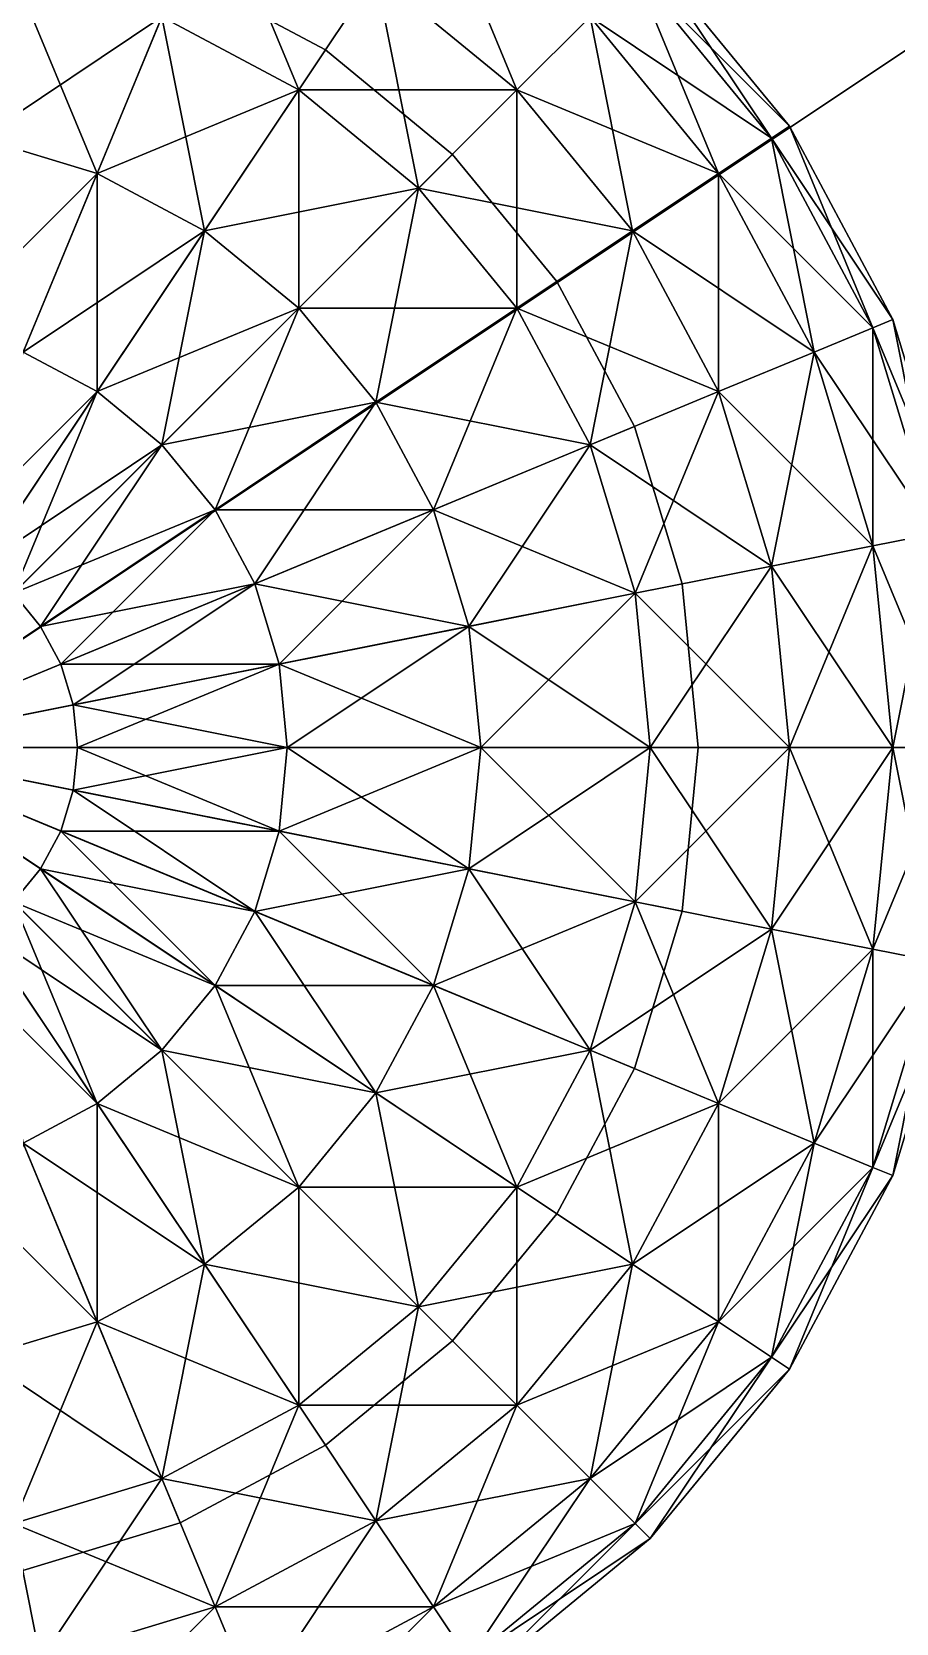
# Model space of a CAD drawing. Header units: millimetres. Extents: x -510 to 550, y -577 to 577.
# Drawn here: x 202.47 to 214.83, y -227.52 to -204.76 of the extents above; entities that cross this region are included whole.
import ezdxf

# ---------------------------------------------------------------- set-up
doc = ezdxf.new("R2010")
doc.units = ezdxf.units.MM
for name, color, linetype, true_color in [('base_visual_7', 7, 'Continuous', 0x1f2b36), ('base_visual_8', 7, 'Continuous', 0x5c6b75), ('base_visual_9', 7, 'Continuous', 0x5c6b75)]:
    doc.layers.add(name, color=color, linetype=linetype, true_color=true_color)

msp = doc.modelspace()

# ---------------------------------------------------------------- linework, layer by layer
at = {"layer": 'base_visual_7', "true_color": 0x1f2b36}
for points in [[(155, -245, 270), (245, -185, 270), (245, -245, 270)], [(155, -245, 270), (155, -185, 270), (245, -185, 270)], [(155, -245, 300), (245, -245, 300), (245, -185, 300)], [(155, -245, 300), (245, -185, 300), (155, -185, 300)]]:
    msp.add_3dface(points, dxfattribs=at)
at = {"layer": 'base_visual_8', "true_color": 0x5c6b75}
for points in [[(200, -215, 300), (202.341, -203.231, 300), (204.592, -203.913, 300)], [(204.592, -203.913, 360), (202.341, -203.231, 360), (200, -215, 360)], [(200, -215, 300), (204.592, -203.913, 300), (206.667, -205.022, 300)], [(206.667, -205.022, 360), (204.592, -203.913, 360), (200, -215, 360)], [(206.667, -205.022, 300), (204.592, -203.913, 300), (204.592, -203.913, 360)], [(206.667, -205.022, 300), (204.592, -203.913, 360), (206.667, -205.022, 360)], [(200, -215, 300), (206.667, -205.022, 300), (208.485, -206.515, 300)], [(208.485, -206.515, 360), (206.667, -205.022, 360), (200, -215, 360)], [(208.485, -206.515, 300), (206.667, -205.022, 300), (206.667, -205.022, 360)], [(208.485, -206.515, 300), (206.667, -205.022, 360), (208.485, -206.515, 360)], [(200, -215, 300), (208.485, -206.515, 300), (209.978, -208.333, 300)], [(209.978, -208.333, 360), (208.485, -206.515, 360), (200, -215, 360)], [(209.978, -208.333, 300), (208.485, -206.515, 300), (208.485, -206.515, 360)], [(209.978, -208.333, 300), (208.485, -206.515, 360), (209.978, -208.333, 360)], [(200, -215, 300), (209.978, -208.333, 300), (211.087, -210.408, 300)], [(211.087, -210.408, 360), (209.978, -208.333, 360), (200, -215, 360)], [(211.087, -210.408, 300), (209.978, -208.333, 300), (209.978, -208.333, 360)], [(211.087, -210.408, 300), (209.978, -208.333, 360), (211.087, -210.408, 360)], [(200, -215, 300), (211.087, -210.408, 300), (211.769, -212.659, 300)], [(211.769, -212.659, 360), (211.087, -210.408, 360), (200, -215, 360)], [(211.769, -212.659, 300), (211.087, -210.408, 300), (211.087, -210.408, 360)], [(211.769, -212.659, 300), (211.087, -210.408, 360), (211.769, -212.659, 360)], [(200, -215, 300), (211.769, -212.659, 300), (212, -215, 300)], [(212, -215, 360), (211.769, -212.659, 360), (200, -215, 360)], [(212, -215, 300), (211.769, -212.659, 300), (211.769, -212.659, 360)], [(212, -215, 300), (211.769, -212.659, 360), (212, -215, 360)], [(200, -215, 300), (204.592, -226.087, 300), (202.341, -226.769, 300)], [(200, -215, 300), (206.667, -224.978, 300), (204.592, -226.087, 300)], [(200, -215, 300), (208.485, -223.485, 300), (206.667, -224.978, 300)], [(200, -215, 300), (209.978, -221.667, 300), (208.485, -223.485, 300)], [(200, -215, 300), (211.087, -219.592, 300), (209.978, -221.667, 300)], [(200, -215, 300), (211.769, -217.341, 300), (211.087, -219.592, 300)], [(200, -215, 300), (212, -215, 300), (211.769, -217.341, 300)], [(202.341, -226.769, 360), (204.592, -226.087, 360), (200, -215, 360)], [(204.592, -226.087, 360), (206.667, -224.978, 360), (200, -215, 360)], [(206.667, -224.978, 360), (208.485, -223.485, 360), (200, -215, 360)], [(208.485, -223.485, 360), (209.978, -221.667, 360), (200, -215, 360)], [(209.978, -221.667, 360), (211.087, -219.592, 360), (200, -215, 360)], [(211.087, -219.592, 360), (211.769, -217.341, 360), (200, -215, 360)], [(211.769, -217.341, 360), (212, -215, 360), (200, -215, 360)], [(211.769, -217.341, 300), (212, -215, 300), (212, -215, 360)], [(211.769, -217.341, 300), (212, -215, 360), (211.769, -217.341, 360)], [(211.087, -219.592, 300), (211.769, -217.341, 300), (211.769, -217.341, 360)], [(211.087, -219.592, 300), (211.769, -217.341, 360), (211.087, -219.592, 360)], [(209.978, -221.667, 300), (211.087, -219.592, 300), (211.087, -219.592, 360)], [(209.978, -221.667, 300), (211.087, -219.592, 360), (209.978, -221.667, 360)], [(208.485, -223.485, 300), (209.978, -221.667, 300), (209.978, -221.667, 360)], [(208.485, -223.485, 300), (209.978, -221.667, 360), (208.485, -223.485, 360)], [(206.667, -224.978, 300), (208.485, -223.485, 300), (208.485, -223.485, 360)], [(206.667, -224.978, 300), (208.485, -223.485, 360), (206.667, -224.978, 360)], [(204.592, -226.087, 300), (206.667, -224.978, 300), (206.667, -224.978, 360)], [(204.592, -226.087, 300), (206.667, -224.978, 360), (204.592, -226.087, 360)], [(202.341, -226.769, 300), (204.592, -226.087, 300), (204.592, -226.087, 360)], [(202.341, -226.769, 300), (204.592, -226.087, 360), (202.341, -226.769, 360)]]:
    msp.add_3dface(points, dxfattribs=at)
at = {"layer": 'base_visual_9', "true_color": 0x5c6b75}
for points in [[(206.286, -205.593, 353.686), (204.33, -204.547, 353.686), (205.091, -202.709, 356.111)], [(206.286, -205.593, 353.686), (205.091, -202.709, 356.111), (207.391, -203.939, 356.111)], [(209.407, -205.593, 356.111), (207.391, -203.939, 356.111), (208.212, -202.709, 358.877)], [(209.407, -205.593, 356.111), (208.212, -202.709, 358.877), (210.453, -204.547, 358.877)], [(213.048, -206.282, 361.879), (211.096, -203.904, 361.879), (211.314, -203.686, 365)], [(213.304, -206.111, 365), (211.314, -203.686, 365), (211.096, -203.904, 368.121)], [(213.048, -206.282, 361.879), (211.314, -203.686, 365), (213.304, -206.111, 365)], [(203.402, -206.788, 351.696), (201.734, -206.282, 351.696), (202.207, -203.904, 353.686)], [(204.33, -204.547, 376.314), (202.207, -203.904, 376.314), (201.734, -206.282, 378.304)], [(203.402, -206.788, 351.696), (202.207, -203.904, 353.686), (204.33, -204.547, 353.686)], [(207.391, -203.939, 373.889), (204.33, -204.547, 376.314), (206.286, -205.593, 376.314)], [(208, -207, 353.686), (206.286, -205.593, 353.686), (207.391, -203.939, 356.111)], [(209.407, -205.593, 373.889), (207.391, -203.939, 373.889), (206.286, -205.593, 376.314)], [(208, -207, 353.686), (207.391, -203.939, 356.111), (209.407, -205.593, 356.111)], [(210.453, -204.547, 371.123), (207.391, -203.939, 373.889), (209.407, -205.593, 373.889)], [(212.291, -206.788, 358.877), (210.453, -204.547, 358.877), (211.096, -203.904, 361.879)], [(213.048, -206.282, 368.121), (211.096, -203.904, 368.121), (210.453, -204.547, 371.123)], [(212.291, -206.788, 358.877), (211.096, -203.904, 361.879), (213.048, -206.282, 361.879)], [(213.304, -206.111, 365), (211.096, -203.904, 368.121), (213.048, -206.282, 368.121)], [(204.33, -204.547, 376.314), (201.734, -206.282, 378.304), (203.402, -206.788, 378.304)], [(204.939, -207.609, 351.696), (203.402, -206.788, 351.696), (204.33, -204.547, 353.686)], [(206.286, -205.593, 376.314), (204.33, -204.547, 376.314), (203.402, -206.788, 378.304)], [(204.939, -207.609, 351.696), (204.33, -204.547, 353.686), (206.286, -205.593, 353.686)], [(211.061, -207.609, 356.111), (209.407, -205.593, 356.111), (210.453, -204.547, 358.877)], [(212.291, -206.788, 371.123), (210.453, -204.547, 371.123), (209.407, -205.593, 373.889)], [(211.061, -207.609, 356.111), (210.453, -204.547, 358.877), (212.291, -206.788, 358.877)], [(213.048, -206.282, 368.121), (210.453, -204.547, 371.123), (212.291, -206.788, 371.123)], [(206.286, -205.593, 376.314), (203.402, -206.788, 378.304), (204.939, -207.609, 378.304)], [(206.286, -208.714, 351.696), (204.939, -207.609, 351.696), (206.286, -205.593, 353.686)], [(208, -207, 376.314), (206.286, -205.593, 376.314), (204.939, -207.609, 378.304)], [(206.286, -208.714, 351.696), (206.286, -205.593, 353.686), (208, -207, 353.686)], [(209.407, -205.593, 373.889), (206.286, -205.593, 376.314), (208, -207, 376.314)], [(209.407, -208.714, 353.686), (208, -207, 353.686), (209.407, -205.593, 356.111)], [(211.061, -207.609, 373.889), (209.407, -205.593, 373.889), (208, -207, 376.314)], [(209.407, -208.714, 353.686), (209.407, -205.593, 356.111), (211.061, -207.609, 356.111)], [(212.291, -206.788, 371.123), (209.407, -205.593, 373.889), (211.061, -207.609, 373.889)], [(214.498, -208.995, 361.879), (213.048, -206.282, 361.879), (213.304, -206.111, 365)], [(214.782, -208.877, 365), (213.304, -206.111, 365), (213.048, -206.282, 368.121)], [(214.498, -208.995, 361.879), (213.304, -206.111, 365), (214.782, -208.877, 365)], [(203.402, -206.788, 378.304), (201.734, -206.282, 378.304), (201.195, -208.995, 379.782)], [(202.343, -209.343, 350.218), (201.734, -206.282, 351.696), (203.402, -206.788, 351.696)], [(213.657, -209.343, 358.877), (212.291, -206.788, 358.877), (213.048, -206.282, 361.879)], [(214.498, -208.995, 368.121), (213.048, -206.282, 368.121), (212.291, -206.788, 371.123)], [(213.657, -209.343, 358.877), (213.048, -206.282, 361.879), (214.498, -208.995, 361.879)], [(214.782, -208.877, 365), (213.048, -206.282, 368.121), (214.498, -208.995, 368.121)], [(203.402, -206.788, 378.304), (201.195, -208.995, 379.782), (202.343, -209.343, 379.782)], [(203.402, -209.909, 350.218), (202.343, -209.343, 350.218), (203.402, -206.788, 351.696)], [(204.939, -207.609, 378.304), (203.402, -206.788, 378.304), (202.343, -209.343, 379.782)], [(203.402, -209.909, 350.218), (203.402, -206.788, 351.696), (204.939, -207.609, 351.696)], [(212.291, -209.909, 356.111), (211.061, -207.609, 356.111), (212.291, -206.788, 358.877)], [(213.657, -209.343, 371.123), (212.291, -206.788, 371.123), (211.061, -207.609, 373.889)], [(212.291, -209.909, 356.111), (212.291, -206.788, 358.877), (213.657, -209.343, 358.877)], [(214.498, -208.995, 368.121), (212.291, -206.788, 371.123), (213.657, -209.343, 371.123)], [(208, -207, 376.314), (204.939, -207.609, 378.304), (206.286, -208.714, 378.304)], [(207.391, -210.061, 351.696), (206.286, -208.714, 351.696), (208, -207, 353.686)], [(209.407, -208.714, 376.314), (208, -207, 376.314), (206.286, -208.714, 378.304)], [(207.391, -210.061, 351.696), (208, -207, 353.686), (209.407, -208.714, 353.686)], [(211.061, -207.609, 373.889), (208, -207, 376.314), (209.407, -208.714, 376.314)], [(204.939, -207.609, 378.304), (202.343, -209.343, 379.782), (203.402, -209.909, 379.782)], [(204.33, -210.67, 350.218), (203.402, -209.909, 350.218), (204.939, -207.609, 351.696)], [(206.286, -208.714, 378.304), (204.939, -207.609, 378.304), (203.402, -209.909, 379.782)], [(204.33, -210.67, 350.218), (204.939, -207.609, 351.696), (206.286, -208.714, 351.696)], [(210.453, -210.67, 353.686), (209.407, -208.714, 353.686), (211.061, -207.609, 356.111)], [(212.291, -209.909, 373.889), (211.061, -207.609, 373.889), (209.407, -208.714, 376.314)], [(210.453, -210.67, 353.686), (211.061, -207.609, 356.111), (212.291, -209.909, 356.111)], [(213.657, -209.343, 371.123), (211.061, -207.609, 373.889), (212.291, -209.909, 373.889)], [(206.286, -208.714, 378.304), (203.402, -209.909, 379.782), (204.33, -210.67, 379.782)], [(205.091, -211.598, 350.218), (204.33, -210.67, 350.218), (206.286, -208.714, 351.696)], [(207.391, -210.061, 378.304), (206.286, -208.714, 378.304), (204.33, -210.67, 379.782)], [(205.091, -211.598, 350.218), (206.286, -208.714, 351.696), (207.391, -210.061, 351.696)], [(209.407, -208.714, 376.314), (206.286, -208.714, 378.304), (207.391, -210.061, 378.304)], [(208.212, -211.598, 351.696), (207.391, -210.061, 351.696), (209.407, -208.714, 353.686)], [(210.453, -210.67, 376.314), (209.407, -208.714, 376.314), (207.391, -210.061, 378.304)], [(208.212, -211.598, 351.696), (209.407, -208.714, 353.686), (210.453, -210.67, 353.686)], [(212.291, -209.909, 373.889), (209.407, -208.714, 376.314), (210.453, -210.67, 376.314)], [(215.391, -211.939, 361.879), (214.498, -208.995, 361.879), (214.782, -208.877, 365)], [(215.693, -211.879, 365), (214.782, -208.877, 365), (214.498, -208.995, 368.121)], [(215.391, -211.939, 361.879), (214.782, -208.877, 365), (215.693, -211.879, 365)], [(214.498, -212.116, 358.877), (213.657, -209.343, 358.877), (214.498, -208.995, 361.879)], [(215.391, -211.939, 368.121), (214.498, -208.995, 368.121), (213.657, -209.343, 371.123)], [(214.498, -212.116, 358.877), (214.498, -208.995, 361.879), (215.391, -211.939, 361.879)], [(215.693, -211.879, 365), (214.498, -208.995, 368.121), (215.391, -211.939, 368.121)], [(203.402, -209.909, 379.782), (202.343, -209.343, 379.782), (201.195, -212.116, 380.693)], [(201.734, -212.405, 349.307), (202.343, -209.343, 350.218), (203.402, -209.909, 350.218)], [(213.048, -212.405, 356.111), (212.291, -209.909, 356.111), (213.657, -209.343, 358.877)], [(214.498, -212.116, 371.123), (213.657, -209.343, 371.123), (212.291, -209.909, 373.889)], [(213.048, -212.405, 356.111), (213.657, -209.343, 358.877), (214.498, -212.116, 358.877)], [(215.391, -211.939, 368.121), (213.657, -209.343, 371.123), (214.498, -212.116, 371.123)], [(203.402, -209.909, 379.782), (201.195, -212.116, 380.693), (201.734, -212.405, 380.693)], [(202.207, -212.793, 349.307), (201.734, -212.405, 349.307), (203.402, -209.909, 350.218)], [(204.33, -210.67, 379.782), (203.402, -209.909, 379.782), (201.734, -212.405, 380.693)], [(202.207, -212.793, 349.307), (203.402, -209.909, 350.218), (204.33, -210.67, 350.218)], [(207.391, -210.061, 378.304), (204.33, -210.67, 379.782), (205.091, -211.598, 379.782)], [(205.657, -212.657, 350.218), (205.091, -211.598, 350.218), (207.391, -210.061, 351.696)], [(208.212, -211.598, 378.304), (207.391, -210.061, 378.304), (205.091, -211.598, 379.782)], [(205.657, -212.657, 350.218), (207.391, -210.061, 351.696), (208.212, -211.598, 351.696)], [(210.453, -210.67, 376.314), (207.391, -210.061, 378.304), (208.212, -211.598, 378.304)], [(211.096, -212.793, 353.686), (210.453, -210.67, 353.686), (212.291, -209.909, 356.111)], [(213.048, -212.405, 373.889), (212.291, -209.909, 373.889), (210.453, -210.67, 376.314)], [(211.096, -212.793, 353.686), (212.291, -209.909, 356.111), (213.048, -212.405, 356.111)], [(214.498, -212.116, 371.123), (212.291, -209.909, 373.889), (213.048, -212.405, 373.889)], [(204.33, -210.67, 379.782), (201.734, -212.405, 380.693), (202.207, -212.793, 380.693)], [(202.595, -213.266, 349.307), (202.207, -212.793, 349.307), (204.33, -210.67, 350.218)], [(205.091, -211.598, 379.782), (204.33, -210.67, 379.782), (202.207, -212.793, 380.693)], [(202.595, -213.266, 349.307), (204.33, -210.67, 350.218), (205.091, -211.598, 350.218)], [(208.718, -213.266, 351.696), (208.212, -211.598, 351.696), (210.453, -210.67, 353.686)], [(211.096, -212.793, 376.314), (210.453, -210.67, 376.314), (208.212, -211.598, 378.304)], [(208.718, -213.266, 351.696), (210.453, -210.67, 353.686), (211.096, -212.793, 353.686)], [(213.048, -212.405, 373.889), (210.453, -210.67, 376.314), (211.096, -212.793, 376.314)], [(205.091, -211.598, 379.782), (202.207, -212.793, 380.693), (202.595, -213.266, 380.693)], [(202.884, -213.805, 349.307), (202.595, -213.266, 349.307), (205.091, -211.598, 350.218)], [(205.657, -212.657, 379.782), (205.091, -211.598, 379.782), (202.595, -213.266, 380.693)], [(202.884, -213.805, 349.307), (205.091, -211.598, 350.218), (205.657, -212.657, 350.218)], [(208.212, -211.598, 378.304), (205.091, -211.598, 379.782), (205.657, -212.657, 379.782)], [(206.005, -213.805, 350.218), (205.657, -212.657, 350.218), (208.212, -211.598, 351.696)], [(208.718, -213.266, 378.304), (208.212, -211.598, 378.304), (205.657, -212.657, 379.782)], [(206.005, -213.805, 350.218), (208.212, -211.598, 351.696), (208.718, -213.266, 351.696)], [(211.096, -212.793, 376.314), (208.212, -211.598, 378.304), (208.718, -213.266, 378.304)], [(213.304, -215, 356.111), (213.048, -212.405, 356.111), (214.498, -212.116, 358.877)], [(214.782, -215, 371.123), (214.498, -212.116, 371.123), (213.048, -212.405, 373.889)], [(213.304, -215, 356.111), (214.498, -212.116, 358.877), (214.782, -215, 358.877)], [(214.782, -215, 358.877), (214.498, -212.116, 358.877), (215.391, -211.939, 361.879)], [(215.693, -215, 368.121), (215.391, -211.939, 368.121), (214.498, -212.116, 371.123)], [(215.693, -215, 368.121), (214.498, -212.116, 371.123), (214.782, -215, 371.123)], [(214.782, -215, 358.877), (215.391, -211.939, 361.879), (215.693, -215, 361.879)], [(211.314, -215, 353.686), (211.096, -212.793, 353.686), (213.048, -212.405, 356.111)], [(213.304, -215, 373.889), (213.048, -212.405, 373.889), (211.096, -212.793, 376.314)], [(211.314, -215, 353.686), (213.048, -212.405, 356.111), (213.304, -215, 356.111)], [(214.782, -215, 371.123), (213.048, -212.405, 373.889), (213.304, -215, 373.889)], [(200, -215, 349), (202.207, -212.793, 349.307), (202.595, -213.266, 349.307)], [(202.595, -213.266, 380.693), (202.207, -212.793, 380.693), (200, -215, 381)], [(205.657, -212.657, 379.782), (202.595, -213.266, 380.693), (202.884, -213.805, 380.693)], [(203.061, -214.391, 349.307), (202.884, -213.805, 349.307), (205.657, -212.657, 350.218)], [(206.005, -213.805, 379.782), (205.657, -212.657, 379.782), (202.884, -213.805, 380.693)], [(203.061, -214.391, 349.307), (205.657, -212.657, 350.218), (206.005, -213.805, 350.218)], [(208.718, -213.266, 378.304), (205.657, -212.657, 379.782), (206.005, -213.805, 379.782)], [(208.889, -215, 351.696), (208.718, -213.266, 351.696), (211.096, -212.793, 353.686)], [(211.314, -215, 376.314), (211.096, -212.793, 376.314), (208.718, -213.266, 378.304)], [(208.889, -215, 351.696), (211.096, -212.793, 353.686), (211.314, -215, 353.686)], [(213.304, -215, 373.889), (211.096, -212.793, 376.314), (211.314, -215, 376.314)], [(200, -215, 349), (202.595, -213.266, 349.307), (202.884, -213.805, 349.307)], [(202.884, -213.805, 380.693), (202.595, -213.266, 380.693), (200, -215, 381)], [(206.123, -215, 350.218), (206.005, -213.805, 350.218), (208.718, -213.266, 351.696)], [(208.889, -215, 378.304), (208.718, -213.266, 378.304), (206.005, -213.805, 379.782)], [(206.123, -215, 350.218), (208.718, -213.266, 351.696), (208.889, -215, 351.696)], [(211.314, -215, 376.314), (208.718, -213.266, 378.304), (208.889, -215, 378.304)], [(200, -215, 349), (202.884, -213.805, 349.307), (203.061, -214.391, 349.307)], [(203.061, -214.391, 380.693), (202.884, -213.805, 380.693), (200, -215, 381)], [(206.005, -213.805, 379.782), (202.884, -213.805, 380.693), (203.061, -214.391, 380.693)], [(203.121, -215, 349.307), (203.061, -214.391, 349.307), (206.005, -213.805, 350.218)], [(206.123, -215, 379.782), (206.005, -213.805, 379.782), (203.061, -214.391, 380.693)], [(203.121, -215, 349.307), (206.005, -213.805, 350.218), (206.123, -215, 350.218)], [(208.889, -215, 378.304), (206.005, -213.805, 379.782), (206.123, -215, 379.782)], [(200, -215, 349), (203.061, -214.391, 349.307), (203.121, -215, 349.307)], [(203.121, -215, 380.693), (203.061, -214.391, 380.693), (200, -215, 381)], [(206.123, -215, 379.782), (203.061, -214.391, 380.693), (203.121, -215, 380.693)], [(200, -215, 349), (202.595, -216.734, 349.307), (202.207, -217.207, 349.307)], [(200, -215, 349), (202.884, -216.195, 349.307), (202.595, -216.734, 349.307)], [(200, -215, 349), (203.061, -215.609, 349.307), (202.884, -216.195, 349.307)], [(200, -215, 349), (203.121, -215, 349.307), (203.061, -215.609, 349.307)], [(202.207, -217.207, 380.693), (202.595, -216.734, 380.693), (200, -215, 381)], [(202.595, -216.734, 380.693), (202.884, -216.195, 380.693), (200, -215, 381)], [(202.884, -216.195, 380.693), (203.061, -215.609, 380.693), (200, -215, 381)], [(203.061, -215.609, 380.693), (203.121, -215, 380.693), (200, -215, 381)], [(203.061, -215.609, 349.307), (203.121, -215, 349.307), (206.123, -215, 350.218)], [(203.061, -215.609, 349.307), (206.123, -215, 350.218), (206.005, -216.195, 350.218)], [(206.005, -216.195, 379.782), (203.121, -215, 380.693), (203.061, -215.609, 380.693)], [(206.005, -216.195, 379.782), (206.123, -215, 379.782), (203.121, -215, 380.693)], [(206.005, -216.195, 350.218), (206.123, -215, 350.218), (208.889, -215, 351.696)], [(206.005, -216.195, 350.218), (208.889, -215, 351.696), (208.718, -216.734, 351.696)], [(208.718, -216.734, 378.304), (206.123, -215, 379.782), (206.005, -216.195, 379.782)], [(208.718, -216.734, 378.304), (208.889, -215, 378.304), (206.123, -215, 379.782)], [(208.718, -216.734, 351.696), (208.889, -215, 351.696), (211.314, -215, 353.686)], [(208.718, -216.734, 351.696), (211.314, -215, 353.686), (211.096, -217.207, 353.686)], [(211.096, -217.207, 376.314), (208.889, -215, 378.304), (208.718, -216.734, 378.304)], [(211.096, -217.207, 376.314), (211.314, -215, 376.314), (208.889, -215, 378.304)], [(211.096, -217.207, 353.686), (211.314, -215, 353.686), (213.304, -215, 356.111)], [(211.096, -217.207, 353.686), (213.304, -215, 356.111), (213.048, -217.595, 356.111)], [(213.048, -217.595, 373.889), (211.314, -215, 376.314), (211.096, -217.207, 376.314)], [(213.048, -217.595, 373.889), (213.304, -215, 373.889), (211.314, -215, 376.314)], [(213.048, -217.595, 356.111), (213.304, -215, 356.111), (214.782, -215, 358.877)], [(213.048, -217.595, 356.111), (214.782, -215, 358.877), (214.498, -217.884, 358.877)], [(214.498, -217.884, 371.123), (213.304, -215, 373.889), (213.048, -217.595, 373.889)], [(214.498, -217.884, 371.123), (214.782, -215, 371.123), (213.304, -215, 373.889)], [(214.498, -217.884, 358.877), (214.782, -215, 358.877), (215.693, -215, 361.879)], [(214.498, -217.884, 358.877), (215.693, -215, 361.879), (215.391, -218.061, 361.879)], [(215.391, -218.061, 368.121), (214.782, -215, 371.123), (214.498, -217.884, 371.123)], [(215.391, -218.061, 368.121), (215.693, -215, 368.121), (214.782, -215, 371.123)], [(202.884, -216.195, 349.307), (203.061, -215.609, 349.307), (206.005, -216.195, 350.218)], [(205.657, -217.343, 379.782), (203.061, -215.609, 380.693), (202.884, -216.195, 380.693)], [(205.657, -217.343, 379.782), (206.005, -216.195, 379.782), (203.061, -215.609, 380.693)], [(202.595, -216.734, 349.307), (202.884, -216.195, 349.307), (205.657, -217.343, 350.218)], [(205.091, -218.402, 379.782), (202.884, -216.195, 380.693), (202.595, -216.734, 380.693)], [(202.884, -216.195, 349.307), (206.005, -216.195, 350.218), (205.657, -217.343, 350.218)], [(205.091, -218.402, 379.782), (205.657, -217.343, 379.782), (202.884, -216.195, 380.693)], [(205.657, -217.343, 350.218), (206.005, -216.195, 350.218), (208.718, -216.734, 351.696)], [(208.212, -218.402, 378.304), (206.005, -216.195, 379.782), (205.657, -217.343, 379.782)], [(208.212, -218.402, 378.304), (208.718, -216.734, 378.304), (206.005, -216.195, 379.782)], [(202.207, -217.207, 349.307), (202.595, -216.734, 349.307), (205.091, -218.402, 350.218)], [(204.33, -219.33, 379.782), (202.595, -216.734, 380.693), (202.207, -217.207, 380.693)], [(202.595, -216.734, 349.307), (205.657, -217.343, 350.218), (205.091, -218.402, 350.218)], [(204.33, -219.33, 379.782), (205.091, -218.402, 379.782), (202.595, -216.734, 380.693)], [(205.657, -217.343, 350.218), (208.718, -216.734, 351.696), (208.212, -218.402, 351.696)], [(208.212, -218.402, 351.696), (208.718, -216.734, 351.696), (211.096, -217.207, 353.686)], [(210.453, -219.33, 376.314), (208.718, -216.734, 378.304), (208.212, -218.402, 378.304)], [(210.453, -219.33, 376.314), (211.096, -217.207, 376.314), (208.718, -216.734, 378.304)], [(201.734, -217.595, 349.307), (202.207, -217.207, 349.307), (204.33, -219.33, 350.218)], [(203.402, -220.091, 379.782), (202.207, -217.207, 380.693), (201.734, -217.595, 380.693)], [(202.207, -217.207, 349.307), (205.091, -218.402, 350.218), (204.33, -219.33, 350.218)], [(203.402, -220.091, 379.782), (204.33, -219.33, 379.782), (202.207, -217.207, 380.693)], [(205.091, -218.402, 350.218), (205.657, -217.343, 350.218), (208.212, -218.402, 351.696)], [(207.391, -219.939, 378.304), (205.657, -217.343, 379.782), (205.091, -218.402, 379.782)], [(207.391, -219.939, 378.304), (208.212, -218.402, 378.304), (205.657, -217.343, 379.782)], [(208.212, -218.402, 351.696), (211.096, -217.207, 353.686), (210.453, -219.33, 353.686)], [(210.453, -219.33, 353.686), (211.096, -217.207, 353.686), (213.048, -217.595, 356.111)], [(212.291, -220.091, 373.889), (211.096, -217.207, 376.314), (210.453, -219.33, 376.314)], [(212.291, -220.091, 373.889), (213.048, -217.595, 373.889), (211.096, -217.207, 376.314)], [(201.195, -217.884, 349.307), (201.734, -217.595, 349.307), (203.402, -220.091, 350.218)], [(201.734, -217.595, 349.307), (204.33, -219.33, 350.218), (203.402, -220.091, 350.218)], [(202.343, -220.657, 379.782), (203.402, -220.091, 379.782), (201.734, -217.595, 380.693)], [(210.453, -219.33, 353.686), (213.048, -217.595, 356.111), (212.291, -220.091, 356.111)], [(212.291, -220.091, 356.111), (213.048, -217.595, 356.111), (214.498, -217.884, 358.877)], [(213.657, -220.657, 371.123), (213.048, -217.595, 373.889), (212.291, -220.091, 373.889)], [(213.657, -220.657, 371.123), (214.498, -217.884, 371.123), (213.048, -217.595, 373.889)], [(201.195, -217.884, 349.307), (203.402, -220.091, 350.218), (202.343, -220.657, 350.218)], [(212.291, -220.091, 356.111), (214.498, -217.884, 358.877), (213.657, -220.657, 358.877)], [(213.657, -220.657, 358.877), (214.498, -217.884, 358.877), (215.391, -218.061, 361.879)], [(214.498, -221.005, 368.121), (214.498, -217.884, 371.123), (213.657, -220.657, 371.123)], [(214.498, -221.005, 368.121), (215.391, -218.061, 368.121), (214.498, -217.884, 371.123)], [(213.657, -220.657, 358.877), (215.391, -218.061, 361.879), (214.498, -221.005, 361.879)], [(214.498, -221.005, 361.879), (215.391, -218.061, 361.879), (215.693, -218.121, 365)], [(214.782, -221.123, 365), (215.391, -218.061, 368.121), (214.498, -221.005, 368.121)], [(214.498, -221.005, 361.879), (215.693, -218.121, 365), (214.782, -221.123, 365)], [(214.782, -221.123, 365), (215.693, -218.121, 365), (215.391, -218.061, 368.121)], [(204.33, -219.33, 350.218), (205.091, -218.402, 350.218), (207.391, -219.939, 351.696)], [(206.286, -221.286, 378.304), (205.091, -218.402, 379.782), (204.33, -219.33, 379.782)], [(205.091, -218.402, 350.218), (208.212, -218.402, 351.696), (207.391, -219.939, 351.696)], [(206.286, -221.286, 378.304), (207.391, -219.939, 378.304), (205.091, -218.402, 379.782)], [(207.391, -219.939, 351.696), (208.212, -218.402, 351.696), (210.453, -219.33, 353.686)], [(209.407, -221.286, 376.314), (208.212, -218.402, 378.304), (207.391, -219.939, 378.304)], [(209.407, -221.286, 376.314), (210.453, -219.33, 376.314), (208.212, -218.402, 378.304)], [(203.402, -220.091, 350.218), (204.33, -219.33, 350.218), (206.286, -221.286, 351.696)], [(204.939, -222.391, 378.304), (204.33, -219.33, 379.782), (203.402, -220.091, 379.782)], [(204.33, -219.33, 350.218), (207.391, -219.939, 351.696), (206.286, -221.286, 351.696)], [(204.939, -222.391, 378.304), (206.286, -221.286, 378.304), (204.33, -219.33, 379.782)], [(207.391, -219.939, 351.696), (210.453, -219.33, 353.686), (209.407, -221.286, 353.686)], [(209.407, -221.286, 353.686), (210.453, -219.33, 353.686), (212.291, -220.091, 356.111)], [(211.061, -222.391, 373.889), (210.453, -219.33, 376.314), (209.407, -221.286, 376.314)], [(211.061, -222.391, 373.889), (212.291, -220.091, 373.889), (210.453, -219.33, 376.314)], [(202.343, -220.657, 350.218), (203.402, -220.091, 350.218), (204.939, -222.391, 351.696)], [(203.402, -223.212, 378.304), (203.402, -220.091, 379.782), (202.343, -220.657, 379.782)], [(203.402, -220.091, 350.218), (206.286, -221.286, 351.696), (204.939, -222.391, 351.696)], [(203.402, -223.212, 378.304), (204.939, -222.391, 378.304), (203.402, -220.091, 379.782)], [(206.286, -221.286, 351.696), (207.391, -219.939, 351.696), (209.407, -221.286, 353.686)], [(208, -223, 376.314), (207.391, -219.939, 378.304), (206.286, -221.286, 378.304)], [(208, -223, 376.314), (209.407, -221.286, 376.314), (207.391, -219.939, 378.304)], [(209.407, -221.286, 353.686), (212.291, -220.091, 356.111), (211.061, -222.391, 356.111)], [(211.061, -222.391, 356.111), (212.291, -220.091, 356.111), (213.657, -220.657, 358.877)], [(212.291, -223.212, 371.123), (212.291, -220.091, 373.889), (211.061, -222.391, 373.889)], [(212.291, -223.212, 371.123), (213.657, -220.657, 371.123), (212.291, -220.091, 373.889)], [(201.195, -221.005, 350.218), (202.343, -220.657, 350.218), (203.402, -223.212, 351.696)], [(201.734, -223.718, 378.304), (203.402, -223.212, 378.304), (202.343, -220.657, 379.782)], [(202.343, -220.657, 350.218), (204.939, -222.391, 351.696), (203.402, -223.212, 351.696)], [(211.061, -222.391, 356.111), (213.657, -220.657, 358.877), (212.291, -223.212, 358.877)], [(212.291, -223.212, 358.877), (213.657, -220.657, 358.877), (214.498, -221.005, 361.879)], [(213.048, -223.718, 368.121), (213.657, -220.657, 371.123), (212.291, -223.212, 371.123)], [(213.048, -223.718, 368.121), (214.498, -221.005, 368.121), (213.657, -220.657, 371.123)], [(201.195, -221.005, 350.218), (203.402, -223.212, 351.696), (201.734, -223.718, 351.696)], [(212.291, -223.212, 358.877), (214.498, -221.005, 361.879), (213.048, -223.718, 361.879)], [(213.048, -223.718, 361.879), (214.498, -221.005, 361.879), (214.782, -221.123, 365)], [(213.304, -223.889, 365), (214.498, -221.005, 368.121), (213.048, -223.718, 368.121)], [(213.304, -223.889, 365), (214.782, -221.123, 365), (214.498, -221.005, 368.121)], [(213.048, -223.718, 361.879), (214.782, -221.123, 365), (213.304, -223.889, 365)], [(204.939, -222.391, 351.696), (206.286, -221.286, 351.696), (208, -223, 353.686)], [(206.286, -224.407, 376.314), (206.286, -221.286, 378.304), (204.939, -222.391, 378.304)], [(206.286, -221.286, 351.696), (209.407, -221.286, 353.686), (208, -223, 353.686)], [(206.286, -224.407, 376.314), (208, -223, 376.314), (206.286, -221.286, 378.304)], [(208, -223, 353.686), (209.407, -221.286, 353.686), (211.061, -222.391, 356.111)], [(209.407, -224.407, 373.889), (209.407, -221.286, 376.314), (208, -223, 376.314)], [(209.407, -224.407, 373.889), (211.061, -222.391, 373.889), (209.407, -221.286, 376.314)], [(203.402, -223.212, 351.696), (204.939, -222.391, 351.696), (206.286, -224.407, 353.686)], [(204.33, -225.453, 376.314), (204.939, -222.391, 378.304), (203.402, -223.212, 378.304)], [(204.33, -225.453, 376.314), (206.286, -224.407, 376.314), (204.939, -222.391, 378.304)], [(204.939, -222.391, 351.696), (208, -223, 353.686), (206.286, -224.407, 353.686)], [(208, -223, 353.686), (211.061, -222.391, 356.111), (209.407, -224.407, 356.111)], [(209.407, -224.407, 356.111), (211.061, -222.391, 356.111), (212.291, -223.212, 358.877)], [(210.453, -225.453, 371.123), (211.061, -222.391, 373.889), (209.407, -224.407, 373.889)], [(210.453, -225.453, 371.123), (212.291, -223.212, 371.123), (211.061, -222.391, 373.889)], [(206.286, -224.407, 353.686), (208, -223, 353.686), (209.407, -224.407, 356.111)], [(207.391, -226.061, 373.889), (208, -223, 376.314), (206.286, -224.407, 376.314)], [(207.391, -226.061, 373.889), (209.407, -224.407, 373.889), (208, -223, 376.314)], [(201.734, -223.718, 351.696), (203.402, -223.212, 351.696), (204.33, -225.453, 353.686)], [(202.207, -226.096, 376.314), (203.402, -223.212, 378.304), (201.734, -223.718, 378.304)], [(202.207, -226.096, 376.314), (204.33, -225.453, 376.314), (203.402, -223.212, 378.304)], [(203.402, -223.212, 351.696), (206.286, -224.407, 353.686), (204.33, -225.453, 353.686)], [(209.407, -224.407, 356.111), (212.291, -223.212, 358.877), (210.453, -225.453, 358.877)], [(210.453, -225.453, 358.877), (212.291, -223.212, 358.877), (213.048, -223.718, 361.879)], [(211.096, -226.096, 368.121), (212.291, -223.212, 371.123), (210.453, -225.453, 371.123)], [(211.096, -226.096, 368.121), (213.048, -223.718, 368.121), (212.291, -223.212, 371.123)], [(201.734, -223.718, 351.696), (204.33, -225.453, 353.686), (202.207, -226.096, 353.686)], [(210.453, -225.453, 358.877), (213.048, -223.718, 361.879), (211.096, -226.096, 361.879)], [(211.096, -226.096, 361.879), (213.048, -223.718, 361.879), (213.304, -223.889, 365)], [(211.314, -226.314, 365), (213.048, -223.718, 368.121), (211.096, -226.096, 368.121)], [(211.314, -226.314, 365), (213.304, -223.889, 365), (213.048, -223.718, 368.121)], [(211.096, -226.096, 361.879), (213.304, -223.889, 365), (211.314, -226.314, 365)], [(204.33, -225.453, 353.686), (206.286, -224.407, 353.686), (207.391, -226.061, 356.111)], [(205.091, -227.291, 373.889), (206.286, -224.407, 376.314), (204.33, -225.453, 376.314)], [(205.091, -227.291, 373.889), (207.391, -226.061, 373.889), (206.286, -224.407, 376.314)], [(206.286, -224.407, 353.686), (209.407, -224.407, 356.111), (207.391, -226.061, 356.111)], [(207.391, -226.061, 356.111), (209.407, -224.407, 356.111), (210.453, -225.453, 358.877)], [(208.212, -227.291, 371.123), (209.407, -224.407, 373.889), (207.391, -226.061, 373.889)], [(208.212, -227.291, 371.123), (210.453, -225.453, 371.123), (209.407, -224.407, 373.889)], [(202.207, -226.096, 353.686), (204.33, -225.453, 353.686), (205.091, -227.291, 356.111)], [(202.595, -228.048, 373.889), (204.33, -225.453, 376.314), (202.207, -226.096, 376.314)], [(202.595, -228.048, 373.889), (205.091, -227.291, 373.889), (204.33, -225.453, 376.314)], [(204.33, -225.453, 353.686), (207.391, -226.061, 356.111), (205.091, -227.291, 356.111)], [(207.391, -226.061, 356.111), (210.453, -225.453, 358.877), (208.212, -227.291, 358.877)], [(208.212, -227.291, 358.877), (210.453, -225.453, 358.877), (211.096, -226.096, 361.879)], [(208.718, -228.048, 368.121), (210.453, -225.453, 371.123), (208.212, -227.291, 371.123)], [(208.718, -228.048, 368.121), (211.096, -226.096, 368.121), (210.453, -225.453, 371.123)], [(200, -226.314, 353.686), (202.207, -226.096, 353.686), (202.595, -228.048, 356.111)], [(200, -228.304, 373.889), (202.595, -228.048, 373.889), (202.207, -226.096, 376.314)], [(202.207, -226.096, 353.686), (205.091, -227.291, 356.111), (202.595, -228.048, 356.111)], [(205.091, -227.291, 356.111), (207.391, -226.061, 356.111), (208.212, -227.291, 358.877)], [(205.657, -228.657, 371.123), (207.391, -226.061, 373.889), (205.091, -227.291, 373.889)], [(205.657, -228.657, 371.123), (208.212, -227.291, 371.123), (207.391, -226.061, 373.889)], [(208.212, -227.291, 358.877), (211.096, -226.096, 361.879), (208.718, -228.048, 361.879)], [(208.718, -228.048, 361.879), (211.096, -226.096, 361.879), (211.314, -226.314, 365)], [(208.889, -228.304, 365), (211.096, -226.096, 368.121), (208.718, -228.048, 368.121)], [(208.889, -228.304, 365), (211.314, -226.314, 365), (211.096, -226.096, 368.121)], [(200, -226.314, 353.686), (202.595, -228.048, 356.111), (200, -228.304, 356.111)], [(208.718, -228.048, 361.879), (211.314, -226.314, 365), (208.889, -228.304, 365)], [(202.595, -228.048, 356.111), (205.091, -227.291, 356.111), (205.657, -228.657, 358.877)], [(202.884, -229.498, 371.123), (205.091, -227.291, 373.889), (202.595, -228.048, 373.889)], [(202.884, -229.498, 371.123), (205.657, -228.657, 371.123), (205.091, -227.291, 373.889)], [(205.091, -227.291, 356.111), (208.212, -227.291, 358.877), (205.657, -228.657, 358.877)], [(205.657, -228.657, 358.877), (208.212, -227.291, 358.877), (208.718, -228.048, 361.879)], [(206.005, -229.498, 368.121), (208.212, -227.291, 371.123), (205.657, -228.657, 371.123)], [(206.005, -229.498, 368.121), (208.718, -228.048, 368.121), (208.212, -227.291, 371.123)]]:
    msp.add_3dface(points, dxfattribs=at)

doc.saveas('drawing.dxf')
